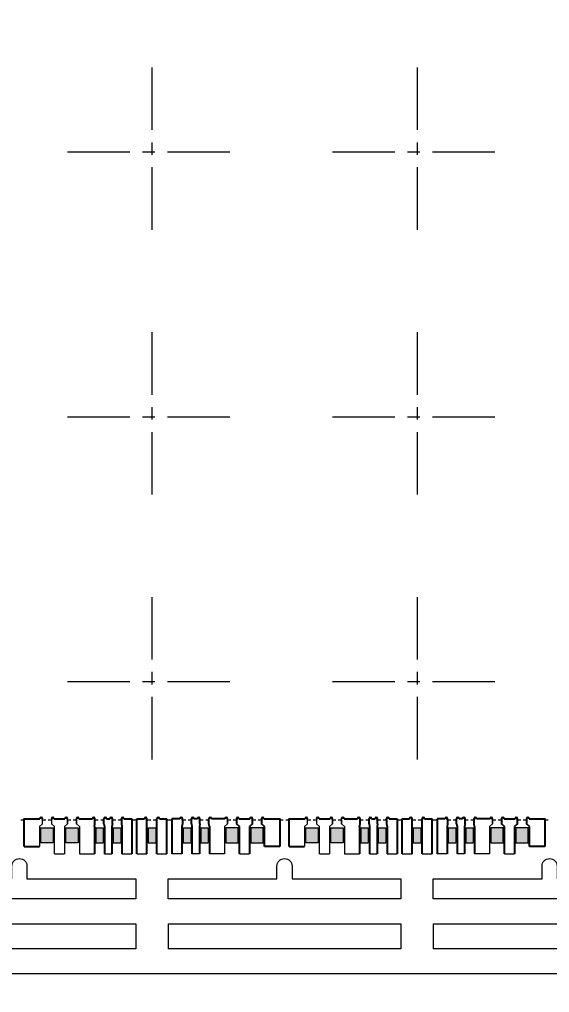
# Model space of a CAD drawing. Header units: millimetres. Extents: x 4066 to 4192, y 1600 to 1759.
# Drawn here: x 4124.44 to 4135.04, y 1672.85 to 1692.32 of the extents above; entities that cross this region are included whole.
import ezdxf

# ---------------------------------------------------------------- set-up
doc = ezdxf.new("R2010")
doc.units = ezdxf.units.MM
doc.linetypes.add('CENTER', pattern=[2, 1.25, -0.25, 0.25, -0.25])
doc.linetypes.add('HIDDEN', pattern=[0.375, 0.25, -0.125])
for name, color, linetype in [('1', 7, 'Continuous'), ('1D', 4, 'Continuous'), ('中心线', 1, 'CENTER')]:
    doc.layers.add(name, color=color, linetype=linetype)
doc.layers.add('AM_8', color=3, linetype='Continuous', lineweight=15)
doc.layers.add('标注线', color=3, linetype='Continuous', lineweight=18)
doc.styles.get("Standard").update_dxf_attribs({"font": 'SimSun.ttf'})
doc.dimstyles.new('ISO-25', dxfattribs={"dimtxt": 0.1, "dimasz": 0.08, "dimexe": 0.015, "dimexo": 0.015, "dimgap": 0.02, "dimtad": 0, "dimzin": 1, "dimdsep": 46, "dimtxsty": 'Standard', "dimcen": 0.1, "dimadec": 0, "dimazin": 0, "dimtfac": 1, "dimtmove": 0, "dimatfit": 3, "dimfxl": 1, "dimarcsym": 0})

# ---------------------------------------------------------------- blocks, each defined once
blk = doc.blocks.new('*D39')
at = {"layer": 'Defpoints', "color": 0, "transparency": 16777216}
for p in [(4129.593, 1745.709), (4094.843, 1673.221), (4096.641, 1661.293)]:
    blk.add_point(p, dxfattribs=at)
at = {"layer": '标注线', "color": 0, "lineweight": 5, "transparency": 16777216}
for p, q in [((4094.843, 1673.206), (4094.843, 1665.293)), ((4094.843, 1665.293), (4096.641, 1663.293)), ((4096.641, 1663.293), (4096.641, 1661.293))]:
    blk.add_line(p, q, dxfattribs=at)
at = {"layer": '标注线', "color": 0, "lineweight": 5, "transparency": 16777216, "insert": (4096.641, 1658.896), "char_height": 1.15, "attachment_point": 5, "rotation": 90}
blk.add_mtext('34.750', dxfattribs=at)

msp = doc.modelspace()

# ---------------------------------------------------------------- hatches: boundary and pattern name
at = {"layer": 'AM_8', "linetype": 'ByBlock'}
h = msp.add_hatch(dxfattribs=at)
h.set_pattern_fill('GLASS', color=3, scale=0.002)
h.set_pattern_definition([(236.3099, (26.53048, 0.03556), (-0.050800067793, -0.101599977535), [0.018316194, -0.1648457968]), (236.3099, (26.531496, 0.032512), (-0.050800067793, -0.101599977535), [0.0109897164, -0.1721722744]), (236.3099, (26.5254, 0.032512), (-0.050800067793, -0.101599977535), [0.0109897164, -0.1721722744])])
h.paths.add_polyline_path([(4124.8681, 1675.8464), (4124.8681, 1676.1464), (4125.1181, 1676.1464), (4125.1181, 1675.8464)])
h.paths.add_polyline_path([(4125.3681, 1675.8464), (4125.3681, 1676.1464), (4125.6181, 1676.1464), (4125.6181, 1675.8464)])
h.paths.add_polyline_path([(4128.5681, 1676.1464), (4128.5681, 1675.8464), (4128.8181, 1675.8464), (4128.8181, 1676.1464)])
h.paths.add_polyline_path([(4129.0681, 1676.1464), (4129.0681, 1675.8464), (4129.3181, 1675.8464), (4129.3181, 1676.1464)])
h.paths.add_polyline_path([(4125.9681, 1676.1464), (4125.9681, 1675.8464), (4126.1181, 1675.8464), (4126.1181, 1676.1464)])
h.paths.add_polyline_path([(4126.3181, 1676.1464), (4126.3181, 1675.8464), (4126.4681, 1675.8464), (4126.4681, 1676.1464)])
h.paths.add_polyline_path([(4128.0681, 1676.1464), (4128.0681, 1675.8464), (4128.2181, 1675.8464), (4128.2181, 1676.1464)])
h.paths.add_polyline_path([(4127.7181, 1676.1464), (4127.7181, 1675.8464), (4127.8681, 1675.8464), (4127.8681, 1676.1464)])
h.paths.add_polyline_path([(4127.0181, 1676.1464), (4127.0181, 1675.8464), (4127.1681, 1675.8464), (4127.1681, 1676.1464)])
h = msp.add_hatch(dxfattribs=at)
h.set_pattern_fill('GLASS', color=3, scale=0.002)
h.set_pattern_definition([(236.3099, (31.83048, 0.03556), (-0.050800067793, -0.101599977535), [0.018316194, -0.1648457968]), (236.3099, (31.831496, 0.032512), (-0.050800067793, -0.101599977535), [0.0109897164, -0.1721722744]), (236.3099, (31.8254, 0.032512), (-0.050800067793, -0.101599977535), [0.0109897164, -0.1721722744])])
h.paths.add_polyline_path([(4130.1681, 1675.8464), (4130.1681, 1676.1464), (4130.4181, 1676.1464), (4130.4181, 1675.8464)])
h.paths.add_polyline_path([(4130.6681, 1675.8464), (4130.6681, 1676.1464), (4130.9181, 1676.1464), (4130.9181, 1675.8464)])
h.paths.add_polyline_path([(4133.8681, 1676.1464), (4133.8681, 1675.8464), (4134.1181, 1675.8464), (4134.1181, 1676.1464)])
h.paths.add_polyline_path([(4134.3681, 1676.1464), (4134.3681, 1675.8464), (4134.6181, 1675.8464), (4134.6181, 1676.1464)])
h.paths.add_polyline_path([(4131.2681, 1676.1464), (4131.2681, 1675.8464), (4131.4181, 1675.8464), (4131.4181, 1676.1464)])
h.paths.add_polyline_path([(4131.6181, 1676.1464), (4131.6181, 1675.8464), (4131.7681, 1675.8464), (4131.7681, 1676.1464)])
h.paths.add_polyline_path([(4133.3681, 1676.1464), (4133.3681, 1675.8464), (4133.5181, 1675.8464), (4133.5181, 1676.1464)])
h.paths.add_polyline_path([(4133.0181, 1676.1464), (4133.0181, 1675.8464), (4133.1681, 1675.8464), (4133.1681, 1676.1464)])
h.paths.add_polyline_path([(4132.3181, 1676.1464), (4132.3181, 1675.8464), (4132.4681, 1675.8464), (4132.4681, 1676.1464)])

# ---------------------------------------------------------------- linework, layer by layer
at = {"lineweight": 5}
for p, q in [((4124.9031, 1676.2214, 0.0291), (4124.8431, 1676.1714, 0.0291)), ((4124.8431, 1676.1714, 0.0291), (4124.8431, 1675.7686, 0.0291)), ((4124.9031, 1676.2214, 0.0291), (4124.9031, 1676.3264, 0.0291)), ((4125.0831, 1676.3264, 0.0291), (4125.0831, 1676.2214, 0.0291)), ((4125.1431, 1676.1714, 0.0291), (4125.0831, 1676.2214, 0.0291)), ((4125.1431, 1675.6214, 0.0291), (4125.1431, 1676.1714, 0.0291)), ((4125.4031, 1676.2214, 0.0291), (4125.3431, 1676.1714, 0.0291)), ((4125.3431, 1676.1714, 0.0291), (4125.3431, 1675.6214, 0.0291)), ((4125.4031, 1676.2214, 0.0291), (4125.4031, 1676.3264, 0.0291)), ((4125.4031, 1676.3014, 0.0291), (4125.4031, 1676.2214, 0.0291)), ((4125.5831, 1676.2214, 0.0291), (4125.5831, 1676.3264, 0.0291)), ((4125.5831, 1676.3014, 0.0291), (4125.5831, 1676.2214, 0.0291)), ((4125.5831, 1676.2214, 0.0291), (4125.6431, 1676.1714, 0.0291)), ((4125.6431, 1676.1714, 0.0291), (4125.6431, 1675.6214, 0.0291)), ((4128.6031, 1676.2214, 0.0291), (4128.5431, 1676.1714, 0.0291)), ((4128.5431, 1676.1714, 0.0291), (4128.5431, 1675.6214, 0.0291)), ((4128.6031, 1676.2214, 0.0291), (4128.6031, 1676.3264, 0.0291)), ((4128.6031, 1676.3014, 0.0291), (4128.6031, 1676.2214, 0.0291)), ((4130.2031, 1676.2214, 0.0291), (4130.1431, 1676.1714, 0.0291)), ((4130.1431, 1676.1714, 0.0291), (4130.1431, 1675.7686, 0.0291)), ((4130.2031, 1676.2214, 0.0291), (4130.2031, 1676.3264, 0.0291)), ((4130.3831, 1676.3264, 0.0291), (4130.3831, 1676.2214, 0.0291)), ((4130.4431, 1676.1714, 0.0291), (4130.3831, 1676.2214, 0.0291)), ((4130.4431, 1675.6214, 0.0291), (4130.4431, 1676.1714, 0.0291)), ((4130.7031, 1676.2214, 0.0291), (4130.6431, 1676.1714, 0.0291)), ((4130.6431, 1676.1714, 0.0291), (4130.6431, 1675.6214, 0.0291)), ((4130.7031, 1676.2214, 0.0291), (4130.7031, 1676.3264, 0.0291)), ((4130.7031, 1676.3014, 0.0291), (4130.7031, 1676.2214, 0.0291)), ((4130.8831, 1676.2214, 0.0291), (4130.8831, 1676.3264, 0.0291)), ((4130.8831, 1676.3014, 0.0291), (4130.8831, 1676.2214, 0.0291)), ((4130.8831, 1676.2214, 0.0291), (4130.9431, 1676.1714, 0.0291)), ((4130.9431, 1676.1714, 0.0291), (4130.9431, 1675.6214, 0.0291)), ((4133.9031, 1676.2214, 0.0291), (4133.8431, 1676.1714, 0.0291)), ((4133.8431, 1676.1714, 0.0291), (4133.8431, 1675.6214, 0.0291)), ((4133.9031, 1676.2214, 0.0291), (4133.9031, 1676.3264, 0.0291)), ((4133.9031, 1676.3014, 0.0291), (4133.9031, 1676.2214, 0.0291)), ((4125.1431, 1675.6214, 0.0291), (4125.3431, 1675.6214, 0.0291)), ((4125.6431, 1675.6214, 0.0291), (4125.9431, 1675.6214, 0.0291)), ((4126.1431, 1675.6214, 0.0291), (4126.2931, 1675.6214, 0.0291)), ((4126.4931, 1675.6214, 0.0291), (4126.6931, 1675.6214, 0.0291)), ((4126.7931, 1675.6214, 0.0291), (4126.9931, 1675.6214, 0.0291)), ((4127.1931, 1675.6214, 0.0291), (4127.3931, 1675.6214, 0.0291)), ((4127.6931, 1675.6214, 0.0291), (4127.4931, 1675.6214, 0.0291)), ((4128.0431, 1675.6214, 0.0291), (4127.8931, 1675.6214, 0.0291)), ((4128.5431, 1675.6214, 0.0291), (4128.2431, 1675.6214, 0.0291)), ((4128.8431, 1675.6214, 0.0291), (4129.0431, 1675.6214, 0.0291)), ((4130.4431, 1675.6214, 0.0291), (4130.6431, 1675.6214, 0.0291)), ((4130.9431, 1675.6214, 0.0291), (4131.2431, 1675.6214, 0.0291)), ((4131.4431, 1675.6214, 0.0291), (4131.5931, 1675.6214, 0.0291)), ((4131.7931, 1675.6214, 0.0291), (4131.9931, 1675.6214, 0.0291)), ((4132.0931, 1675.6214, 0.0291), (4132.2931, 1675.6214, 0.0291)), ((4132.4931, 1675.6214, 0.0291), (4132.6931, 1675.6214, 0.0291)), ((4132.9931, 1675.6214, 0.0291), (4132.7931, 1675.6214, 0.0291)), ((4133.3431, 1675.6214, 0.0291), (4133.1931, 1675.6214, 0.0291)), ((4133.8431, 1675.6214, 0.0291), (4133.5431, 1675.6214, 0.0291)), ((4134.1431, 1675.6214, 0.0291), (4134.3431, 1675.6214, 0.0291))]:
    msp.add_line(p, q, dxfattribs=at)
at = {"color": 0}
for p, q in [((4125.9431, 1676.1714, 0.0291), (4125.9531, 1676.2214, 0.0291)), ((4125.9431, 1676.1714, 0.0291), (4125.9431, 1675.6214, 0.0291)), ((4125.9531, 1676.2214, 0.0291), (4125.9531, 1676.3014, 0.0291)), ((4126.1331, 1676.2214, 0.0291), (4126.1431, 1676.1714, 0.0291)), ((4126.1431, 1676.1714, 0.0291), (4126.1431, 1675.6214, 0.0291)), ((4126.3031, 1676.2214, 0.0291), (4126.2931, 1676.1714, 0.0291)), ((4126.2931, 1676.1714, 0.0291), (4126.2931, 1675.6214, 0.0291)), ((4126.4831, 1676.3014, 0.0291), (4126.4831, 1676.2214, 0.0291)), ((4126.4831, 1676.2214, 0.0291), (4126.4931, 1676.1714, 0.0291)), ((4126.4931, 1676.1714, 0.0291), (4126.4931, 1675.6214, 0.0291)), ((4126.7931, 1675.6214, 0.0291), (4126.7931, 1676.3264, 0.0291)), ((4126.9931, 1675.6214, 0.0291), (4126.9931, 1676.3264, 0.0291)), ((4127.1931, 1675.6214, 0.0291), (4127.1931, 1676.3264, 0.0291)), ((4127.3931, 1675.6214, 0.0291), (4127.3931, 1676.3264, 0.0291)), ((4127.7031, 1676.2214, 0.0291), (4127.6931, 1676.1714, 0.0291)), ((4127.6931, 1676.1714, 0.0291), (4127.6931, 1675.6214, 0.0291)), ((4127.7031, 1676.3014, 0.0291), (4127.7031, 1676.2214, 0.0291)), ((4127.8831, 1676.2214, 0.0291), (4127.8931, 1676.1714, 0.0291)), ((4127.8931, 1676.1714, 0.0291), (4127.8931, 1675.6214, 0.0291)), ((4128.0531, 1676.2214, 0.0291), (4128.0431, 1676.1714, 0.0291)), ((4128.0431, 1676.1714, 0.0291), (4128.0431, 1675.6214, 0.0291)), ((4128.2331, 1676.2214, 0.0291), (4128.2331, 1676.3014, 0.0291)), ((4128.2431, 1676.1714, 0.0291), (4128.2331, 1676.2214, 0.0291)), ((4128.2431, 1676.1714, 0.0291), (4128.2431, 1675.6214, 0.0291)), ((4128.7831, 1676.3264, 0.0291), (4128.7831, 1676.2214, 0.0291)), ((4129.1031, 1676.2214, 0.0291), (4129.1031, 1676.3264, 0.0291)), ((4129.2831, 1676.3264, 0.0291), (4129.2831, 1676.2214, 0.0291)), ((4131.2431, 1676.1714, 0.0291), (4131.2531, 1676.2214, 0.0291)), ((4131.2431, 1676.1714, 0.0291), (4131.2431, 1675.6214, 0.0291)), ((4131.2531, 1676.2214, 0.0291), (4131.2531, 1676.3014, 0.0291)), ((4131.4331, 1676.2214, 0.0291), (4131.4431, 1676.1714, 0.0291)), ((4131.4431, 1676.1714, 0.0291), (4131.4431, 1675.6214, 0.0291)), ((4131.6031, 1676.2214, 0.0291), (4131.5931, 1676.1714, 0.0291)), ((4131.5931, 1676.1714, 0.0291), (4131.5931, 1675.6214, 0.0291)), ((4131.7831, 1676.3014, 0.0291), (4131.7831, 1676.2214, 0.0291)), ((4131.7831, 1676.2214, 0.0291), (4131.7931, 1676.1714, 0.0291)), ((4131.7931, 1676.1714, 0.0291), (4131.7931, 1675.6214, 0.0291)), ((4132.0931, 1675.6214, 0.0291), (4132.0931, 1676.3264, 0.0291)), ((4132.2931, 1675.6214, 0.0291), (4132.2931, 1676.3264, 0.0291)), ((4132.4931, 1675.6214, 0.0291), (4132.4931, 1676.3264, 0.0291)), ((4132.6931, 1675.6214, 0.0291), (4132.6931, 1676.3264, 0.0291)), ((4133.0031, 1676.2214, 0.0291), (4132.9931, 1676.1714, 0.0291)), ((4132.9931, 1676.1714, 0.0291), (4132.9931, 1675.6214, 0.0291)), ((4133.0031, 1676.3014, 0.0291), (4133.0031, 1676.2214, 0.0291)), ((4133.1831, 1676.2214, 0.0291), (4133.1931, 1676.1714, 0.0291)), ((4133.1931, 1676.1714, 0.0291), (4133.1931, 1675.6214, 0.0291)), ((4133.3531, 1676.2214, 0.0291), (4133.3431, 1676.1714, 0.0291)), ((4133.3431, 1676.1714, 0.0291), (4133.3431, 1675.6214, 0.0291)), ((4133.5331, 1676.2214, 0.0291), (4133.5331, 1676.3014, 0.0291)), ((4133.5431, 1676.1714, 0.0291), (4133.5331, 1676.2214, 0.0291)), ((4133.5431, 1676.1714, 0.0291), (4133.5431, 1675.6214, 0.0291)), ((4134.0831, 1676.3264, 0.0291), (4134.0831, 1676.2214, 0.0291)), ((4134.4031, 1676.2214, 0.0291), (4134.4031, 1676.3264, 0.0291)), ((4134.5831, 1676.3264, 0.0291), (4134.5831, 1676.2214, 0.0291))]:
    msp.add_line(p, q, dxfattribs=at)
for p, q in [((4125.9531, 1676.3014, 0.0291), (4125.9531, 1676.3264, 0.0291)), ((4126.1331, 1676.2214, 0.0291), (4126.1331, 1676.3264, 0.0291)), ((4126.3031, 1676.2214, 0.0291), (4126.3031, 1676.3264, 0.0291)), ((4126.4831, 1676.3014, 0.0291), (4126.4831, 1676.3264, 0.0291)), ((4127.7031, 1676.3014, 0.0291), (4127.7031, 1676.3264, 0.0291)), ((4127.8831, 1676.2214, 0.0291), (4127.8831, 1676.3264, 0.0291)), ((4128.0531, 1676.2214, 0.0291), (4128.0531, 1676.3264, 0.0291)), ((4128.2331, 1676.3014, 0.0291), (4128.2331, 1676.3264, 0.0291)), ((4128.8431, 1676.1714, 0.0291), (4128.7831, 1676.2214, 0.0291)), ((4128.8431, 1675.6214, 0.0291), (4128.8431, 1676.1714, 0.0291)), ((4129.1031, 1676.2214, 0.0291), (4129.0431, 1676.1714, 0.0291)), ((4129.0431, 1676.1714, 0.0291), (4129.0431, 1675.6214, 0.0291)), ((4129.3431, 1676.1714, 0.0291), (4129.2831, 1676.2214, 0.0291)), ((4129.3431, 1675.7686, 0.0291), (4129.3431, 1676.1714, 0.0291)), ((4131.2531, 1676.3014, 0.0291), (4131.2531, 1676.3264, 0.0291)), ((4131.4331, 1676.2214, 0.0291), (4131.4331, 1676.3264, 0.0291)), ((4131.6031, 1676.2214, 0.0291), (4131.6031, 1676.3264, 0.0291)), ((4131.7831, 1676.3014, 0.0291), (4131.7831, 1676.3264, 0.0291)), ((4133.0031, 1676.3014, 0.0291), (4133.0031, 1676.3264, 0.0291)), ((4133.1831, 1676.2214, 0.0291), (4133.1831, 1676.3264, 0.0291)), ((4133.3531, 1676.2214, 0.0291), (4133.3531, 1676.3264, 0.0291)), ((4133.5331, 1676.3014, 0.0291), (4133.5331, 1676.3264, 0.0291)), ((4134.1431, 1676.1714, 0.0291), (4134.0831, 1676.2214, 0.0291)), ((4134.1431, 1675.6214, 0.0291), (4134.1431, 1676.1714, 0.0291)), ((4134.4031, 1676.2214, 0.0291), (4134.3431, 1676.1714, 0.0291)), ((4134.3431, 1676.1714, 0.0291), (4134.3431, 1675.6214, 0.0291)), ((4134.6431, 1676.1714, 0.0291), (4134.5831, 1676.2214, 0.0291)), ((4134.6431, 1675.7686, 0.0291), (4134.6431, 1676.1714, 0.0291)), ((4124.5381, 1675.7686, 0.0291), (4124.8431, 1675.7686, 0.0291)), ((4129.6481, 1675.7686, 0.0291), (4129.3431, 1675.7686, 0.0291)), ((4129.8381, 1675.7686, 0.0291), (4130.1431, 1675.7686, 0.0291)), ((4134.9481, 1675.7686, 0.0291), (4134.6431, 1675.7686, 0.0291))]:
    msp.add_line(p, q)
at = {"color": 0, "elevation": 0.0291}
for points in [[(4124.5381, 1675.7686), (4124.5381, 1676.3264), (4124.8531, 1676.3264)], [(4125.1331, 1676.3264), (4125.3531, 1676.3264)], [(4125.6331, 1676.3264), (4125.9031, 1676.3264)], [(4126.1831, 1676.3264), (4126.2531, 1676.3264)], [(4126.5331, 1676.3264), (4126.6931, 1676.3264)], [(4126.6931, 1676.3264), (4126.6931, 1675.6214)], [(4126.7931, 1676.3264), (4126.9431, 1676.3264)], [(4127.2431, 1676.3264), (4127.3931, 1676.3264)], [(4127.4931, 1676.3264), (4127.4931, 1675.6214)], [(4127.6531, 1676.3264), (4127.4931, 1676.3264)], [(4128.0031, 1676.3264), (4127.9331, 1676.3264)], [(4128.5531, 1676.3264), (4128.2831, 1676.3264)], [(4128.8331, 1676.3264), (4129.0531, 1676.3264)], [(4129.3331, 1676.3264), (4129.6481, 1676.3264), (4129.6481, 1675.7686)], [(4129.8381, 1675.7686), (4129.8381, 1676.3264), (4130.1531, 1676.3264)], [(4130.4331, 1676.3264), (4130.6531, 1676.3264)], [(4130.9331, 1676.3264), (4131.2031, 1676.3264)], [(4131.4831, 1676.3264), (4131.5531, 1676.3264)], [(4131.8331, 1676.3264), (4131.9931, 1676.3264)], [(4131.9931, 1676.3264), (4131.9931, 1675.6214)], [(4132.0931, 1676.3264), (4132.2431, 1676.3264)], [(4132.5431, 1676.3264), (4132.6931, 1676.3264)], [(4132.7931, 1676.3264), (4132.7931, 1675.6214)], [(4132.9531, 1676.3264), (4132.7931, 1676.3264)], [(4133.3031, 1676.3264), (4133.2331, 1676.3264)], [(4133.8531, 1676.3264), (4133.5831, 1676.3264)], [(4134.1331, 1676.3264), (4134.3531, 1676.3264)], [(4134.6331, 1676.3264), (4134.9481, 1676.3264), (4134.9481, 1675.7686)]]:
    msp.add_lwpolyline(points, dxfattribs=at)
for centre in [(4124.8781, 1676.3264, 0.0291), (4125.1081, 1676.3264, 0.0291), (4125.3781, 1676.3264, 0.0291), (4125.6081, 1676.3264, 0.0291), (4125.9281, 1676.3264, 0.0291), (4126.1581, 1676.3264, 0.0291), (4126.2781, 1676.3264, 0.0291), (4126.5081, 1676.3264, 0.0291), (4126.9681, 1676.3264, 0.0291), (4127.2181, 1676.3264, 0.0291), (4127.6781, 1676.3264, 0.0291), (4127.9081, 1676.3264, 0.0291), (4128.0281, 1676.3264, 0.0291), (4128.2581, 1676.3264, 0.0291), (4128.5781, 1676.3264, 0.0291), (4128.8081, 1676.3264, 0.0291), (4129.0781, 1676.3264, 0.0291), (4129.3081, 1676.3264, 0.0291), (4130.1781, 1676.3264, 0.0291), (4130.4081, 1676.3264, 0.0291), (4130.6781, 1676.3264, 0.0291), (4130.9081, 1676.3264, 0.0291), (4131.2281, 1676.3264, 0.0291), (4131.4581, 1676.3264, 0.0291), (4131.5781, 1676.3264, 0.0291), (4131.8081, 1676.3264, 0.0291), (4132.2681, 1676.3264, 0.0291), (4132.5181, 1676.3264, 0.0291), (4132.9781, 1676.3264, 0.0291), (4133.2081, 1676.3264, 0.0291), (4133.3281, 1676.3264, 0.0291), (4133.5581, 1676.3264, 0.0291), (4133.8781, 1676.3264, 0.0291), (4134.1081, 1676.3264, 0.0291), (4134.3781, 1676.3264, 0.0291), (4134.6081, 1676.3264, 0.0291)]:
    msp.add_arc(centre, 0.025, 0, 180)
at = {"layer": '1', "lineweight": 5}
for p, q in [((4126.7681, 1674.2214, 0.0291), (4126.7681, 1673.7214, 0.0291)), ((4127.4181, 1674.2214, 0.0291), (4127.4181, 1673.7214, 0.0291)), ((4132.0681, 1674.2214, 0.0291), (4132.0681, 1673.7214, 0.0291)), ((4132.7181, 1674.2214, 0.0291), (4132.7181, 1673.7214, 0.0291))]:
    msp.add_line(p, q, dxfattribs=at)
at = {"layer": '1', "lineweight": 5, "elevation": 0.0291}
for points in [[(4124.2931, 1675.3764, -1), (4124.5931, 1675.3764), (4124.5931, 1675.1214), (4126.7681, 1675.1214), (4126.7681, 1674.7214), (4122.1181, 1674.7214), (4122.1181, 1675.1214), (4124.2931, 1675.1214)], [(4129.5931, 1675.3764, -1), (4129.8931, 1675.3764), (4129.8931, 1675.1214), (4132.0681, 1675.1214), (4132.0681, 1674.7214), (4127.4181, 1674.7214), (4127.4181, 1675.1214), (4129.5931, 1675.1214)], [(4134.8931, 1675.3764, -1), (4135.1931, 1675.3764), (4135.1931, 1675.1214), (4137.3681, 1675.1214), (4137.3681, 1674.7214), (4132.7181, 1674.7214), (4132.7181, 1675.1214), (4134.8931, 1675.1214)]]:
    msp.add_lwpolyline(points, format="xyb", close=True, dxfattribs=at)
for points in [[(4122.1181, 1674.2214), (4126.7681, 1674.2214)], [(4127.4181, 1674.2214), (4132.0681, 1674.2214)], [(4132.7181, 1674.2214), (4137.3681, 1674.2214)], [(4126.7681, 1673.7214), (4122.1181, 1673.7214)], [(4132.0681, 1673.7214), (4127.4181, 1673.7214)], [(4137.3681, 1673.7214), (4132.7181, 1673.7214)]]:
    msp.add_lwpolyline(points, dxfattribs=at)
at = {"layer": '1D', "color": 1, "lineweight": 5, "elevation": 0.0291}
msp.add_lwpolyline([(4166.8431, 1673.2214), (4094.8431, 1673.2214), (4094.8431, 1743.2214), (4166.8431, 1743.2214)], dxfattribs=at)
at = {"layer": '1D', "linetype": 'HIDDEN', "lineweight": 5, "ltscale": 0.15, "elevation": 0.0291}
for points in [[(4124.4681, 1676.3014), (4124.5381, 1676.3014)], [(4124.9031, 1676.3014), (4124.9681, 1676.3014)], [(4125.0181, 1676.3014), (4125.0831, 1676.3014)], [(4125.4031, 1676.3014), (4125.4681, 1676.3014)], [(4125.5181, 1676.3014), (4125.5831, 1676.3014)], [(4125.9531, 1676.3014), (4126.0181, 1676.3014)], [(4126.0681, 1676.3014), (4126.1331, 1676.3014)], [(4126.3031, 1676.3014), (4126.3681, 1676.3014)], [(4126.4181, 1676.3014), (4126.4831, 1676.3014)], [(4126.6931, 1676.3014), (4126.7931, 1676.3014)], [(4126.9931, 1676.3014), (4127.0681, 1676.3014)], [(4127.1181, 1676.3014), (4127.1931, 1676.3014)], [(4127.3931, 1676.3014), (4127.4931, 1676.3014)], [(4127.7031, 1676.3014), (4127.7681, 1676.3014)], [(4127.8181, 1676.3014), (4127.8831, 1676.3014)], [(4128.0531, 1676.3014), (4128.1181, 1676.3014)], [(4128.1681, 1676.3014), (4128.2331, 1676.3014)], [(4128.6031, 1676.3014), (4128.6681, 1676.3014)], [(4128.7181, 1676.3014), (4128.7831, 1676.3014)], [(4129.1031, 1676.3014), (4129.1681, 1676.3014)], [(4129.2181, 1676.3014), (4129.2831, 1676.3014)], [(4129.6481, 1676.3014), (4129.7181, 1676.3014)], [(4129.7681, 1676.3014), (4129.8381, 1676.3014)], [(4130.2031, 1676.3014), (4130.2681, 1676.3014)], [(4130.3181, 1676.3014), (4130.3831, 1676.3014)], [(4130.7031, 1676.3014), (4130.7681, 1676.3014)], [(4130.8181, 1676.3014), (4130.8831, 1676.3014)], [(4131.2531, 1676.3014), (4131.3181, 1676.3014)], [(4131.3681, 1676.3014), (4131.4331, 1676.3014)], [(4131.6031, 1676.3014), (4131.6681, 1676.3014)], [(4131.7181, 1676.3014), (4131.7831, 1676.3014)], [(4131.9931, 1676.3014), (4132.0931, 1676.3014)], [(4132.2931, 1676.3014), (4132.3681, 1676.3014)], [(4132.4181, 1676.3014), (4132.4931, 1676.3014)], [(4132.6931, 1676.3014), (4132.7931, 1676.3014)], [(4133.0031, 1676.3014), (4133.0681, 1676.3014)], [(4133.1181, 1676.3014), (4133.1831, 1676.3014)], [(4133.3531, 1676.3014), (4133.4181, 1676.3014)], [(4133.4681, 1676.3014), (4133.5331, 1676.3014)], [(4133.9031, 1676.3014), (4133.9681, 1676.3014)], [(4134.0181, 1676.3014), (4134.0831, 1676.3014)], [(4134.4031, 1676.3014), (4134.4681, 1676.3014)], [(4134.5181, 1676.3014), (4134.5831, 1676.3014)], [(4134.9481, 1676.3014), (4135.0181, 1676.3014)]]:
    msp.add_lwpolyline(points, dxfattribs=at)
at = {"layer": 'AM_8', "color": 3, "linetype": 'ByBlock'}
for p, q in [((4125.9681, 1676.1464, 0.0291), (4125.9681, 1675.8464, 0.0291)), ((4125.9681, 1676.1464, 0.0291), (4126.1181, 1676.1464, 0.0291)), ((4126.1181, 1676.1464, 0.0291), (4126.1181, 1675.8464, 0.0291)), ((4126.3181, 1676.1464, 0.0291), (4126.3181, 1675.8464, 0.0291)), ((4126.3181, 1676.1464, 0.0291), (4126.4681, 1676.1464, 0.0291)), ((4126.4681, 1676.1464, 0.0291), (4126.4681, 1675.8464, 0.0291)), ((4127.0181, 1676.1464, 0.0291), (4127.0181, 1675.8464, 0.0291)), ((4127.0181, 1676.1464, 0.0291), (4127.1681, 1676.1464, 0.0291)), ((4127.1681, 1676.1464, 0.0291), (4127.1681, 1675.8464, 0.0291)), ((4127.7181, 1676.1464, 0.0291), (4127.7181, 1675.8464, 0.0291)), ((4127.7181, 1676.1464, 0.0291), (4127.8681, 1676.1464, 0.0291)), ((4127.8681, 1676.1464, 0.0291), (4127.8681, 1675.8464, 0.0291)), ((4128.0681, 1676.1464, 0.0291), (4128.0681, 1675.8464, 0.0291)), ((4128.0681, 1676.1464, 0.0291), (4128.2181, 1676.1464, 0.0291)), ((4128.2181, 1676.1464, 0.0291), (4128.2181, 1675.8464, 0.0291)), ((4131.2681, 1676.1464, 0.0291), (4131.2681, 1675.8464, 0.0291)), ((4131.2681, 1676.1464, 0.0291), (4131.4181, 1676.1464, 0.0291)), ((4131.4181, 1676.1464, 0.0291), (4131.4181, 1675.8464, 0.0291)), ((4131.6181, 1676.1464, 0.0291), (4131.6181, 1675.8464, 0.0291)), ((4131.6181, 1676.1464, 0.0291), (4131.7681, 1676.1464, 0.0291)), ((4131.7681, 1676.1464, 0.0291), (4131.7681, 1675.8464, 0.0291)), ((4132.3181, 1676.1464, 0.0291), (4132.3181, 1675.8464, 0.0291)), ((4132.3181, 1676.1464, 0.0291), (4132.4681, 1676.1464, 0.0291)), ((4132.4681, 1676.1464, 0.0291), (4132.4681, 1675.8464, 0.0291)), ((4133.0181, 1676.1464, 0.0291), (4133.0181, 1675.8464, 0.0291)), ((4133.0181, 1676.1464, 0.0291), (4133.1681, 1676.1464, 0.0291)), ((4133.1681, 1676.1464, 0.0291), (4133.1681, 1675.8464, 0.0291)), ((4133.3681, 1676.1464, 0.0291), (4133.3681, 1675.8464, 0.0291)), ((4133.3681, 1676.1464, 0.0291), (4133.5181, 1676.1464, 0.0291)), ((4133.5181, 1676.1464, 0.0291), (4133.5181, 1675.8464, 0.0291)), ((4125.9681, 1675.8464, 0.0291), (4126.1181, 1675.8464, 0.0291)), ((4126.3181, 1675.8464, 0.0291), (4126.4681, 1675.8464, 0.0291)), ((4127.0181, 1675.8464, 0.0291), (4127.1681, 1675.8464, 0.0291)), ((4127.7181, 1675.8464, 0.0291), (4127.8681, 1675.8464, 0.0291)), ((4128.0681, 1675.8464, 0.0291), (4128.2181, 1675.8464, 0.0291)), ((4131.2681, 1675.8464, 0.0291), (4131.4181, 1675.8464, 0.0291)), ((4131.6181, 1675.8464, 0.0291), (4131.7681, 1675.8464, 0.0291)), ((4132.3181, 1675.8464, 0.0291), (4132.4681, 1675.8464, 0.0291)), ((4133.0181, 1675.8464, 0.0291), (4133.1681, 1675.8464, 0.0291)), ((4133.3681, 1675.8464, 0.0291), (4133.5181, 1675.8464, 0.0291))]:
    msp.add_line(p, q, dxfattribs=at)
at = {"layer": 'AM_8', "color": 3, "linetype": 'ByBlock', "elevation": 0.0291}
for points in [[(4124.8681, 1675.8464), (4124.8681, 1676.1464), (4125.1181, 1676.1464), (4125.1181, 1675.8464)], [(4125.3681, 1675.8464), (4125.3681, 1676.1464), (4125.6181, 1676.1464), (4125.6181, 1675.8464)], [(4128.8181, 1675.8464), (4128.8181, 1676.1464), (4128.5681, 1676.1464), (4128.5681, 1675.8464)], [(4129.3181, 1675.8464), (4129.3181, 1676.1464), (4129.0681, 1676.1464), (4129.0681, 1675.8464)], [(4130.1681, 1675.8464), (4130.1681, 1676.1464), (4130.4181, 1676.1464), (4130.4181, 1675.8464)], [(4130.6681, 1675.8464), (4130.6681, 1676.1464), (4130.9181, 1676.1464), (4130.9181, 1675.8464)], [(4134.1181, 1675.8464), (4134.1181, 1676.1464), (4133.8681, 1676.1464), (4133.8681, 1675.8464)], [(4134.6181, 1675.8464), (4134.6181, 1676.1464), (4134.3681, 1676.1464), (4134.3681, 1675.8464)]]:
    msp.add_lwpolyline(points, close=True, dxfattribs=at)
at = {"layer": '中心线', "linetype": 'CENTER', "lineweight": 5}
for p, q in [((4127.0931, 1691.3622, 0.0291), (4127.0931, 1687.9807, 0.0291)), ((4132.3931, 1691.3622, 0.0291), (4132.3931, 1687.9807, 0.0291)), ((4125.4024, 1689.6714, 0.0291), (4128.7838, 1689.6714, 0.0291)), ((4130.7024, 1689.6714, 0.0291), (4134.0838, 1689.6714, 0.0291)), ((4127.0931, 1686.0622, 0.0291), (4127.0931, 1682.6807, 0.0291)), ((4132.3931, 1686.0622, 0.0291), (4132.3931, 1682.6807, 0.0291)), ((4125.4024, 1684.3714, 0.0291), (4128.7838, 1684.3714, 0.0291)), ((4130.7024, 1684.3714, 0.0291), (4134.0838, 1684.3714, 0.0291)), ((4127.0931, 1680.7622, 0.0291), (4127.0931, 1677.3807, 0.0291)), ((4132.3931, 1680.7622, 0.0291), (4132.3931, 1677.3807, 0.0291)), ((4125.4024, 1679.0714, 0.0291), (4128.7838, 1679.0714, 0.0291)), ((4130.7024, 1679.0714, 0.0291), (4134.0838, 1679.0714, 0.0291))]:
    msp.add_line(p, q, dxfattribs=at)

# ---------------------------------------------------------------- dimensions: what is measured, and where the dimension line sits
at = {"layer": '标注线', "lineweight": 5}
dim = msp.add_ordinate_dim(feature_location=(4094.8431, 1673.2214), offset=(1.7975, -11.9287), dtype=1, origin=(4129.5931, 1745.7094), dimstyle='ISO-25', override={"dimtxt": 1.15, "dimasz": 1, "dimdec": 3, "dimfxl": 0.0072, "dimlwe": 5, "dimarcsym": 2}, dxfattribs=at)
dim.commit()
dim.dimension.update_dxf_attribs({"geometry": '*D39', "text_midpoint": (4096.6406, 1658.8956)})

doc.saveas('drawing.dxf')
